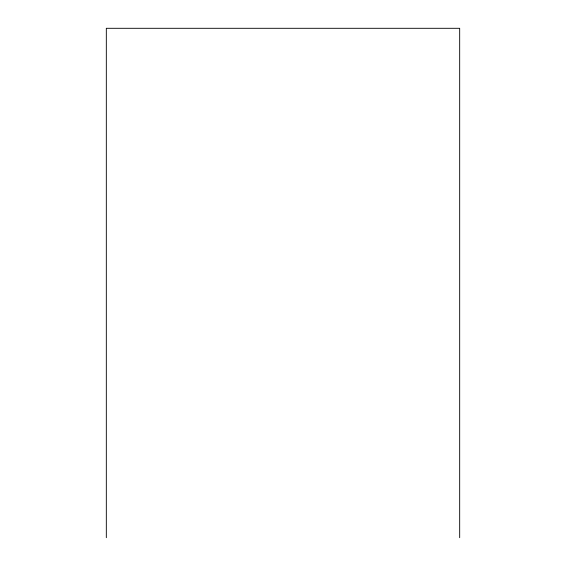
<?xml version="1.0" encoding="UTF-8"?>
<svg xmlns="http://www.w3.org/2000/svg" width="566" height="566" viewBox="0 0 566 566"><rect width="100%" height="100%" fill="white"/><g stroke="black" fill="none" stroke-linecap="round" stroke-linejoin="round"><path stroke-width="0.85" d="M459.677 537.7L459.677 28.3L106.323 28.3L106.323 537.7"/></g></svg>
